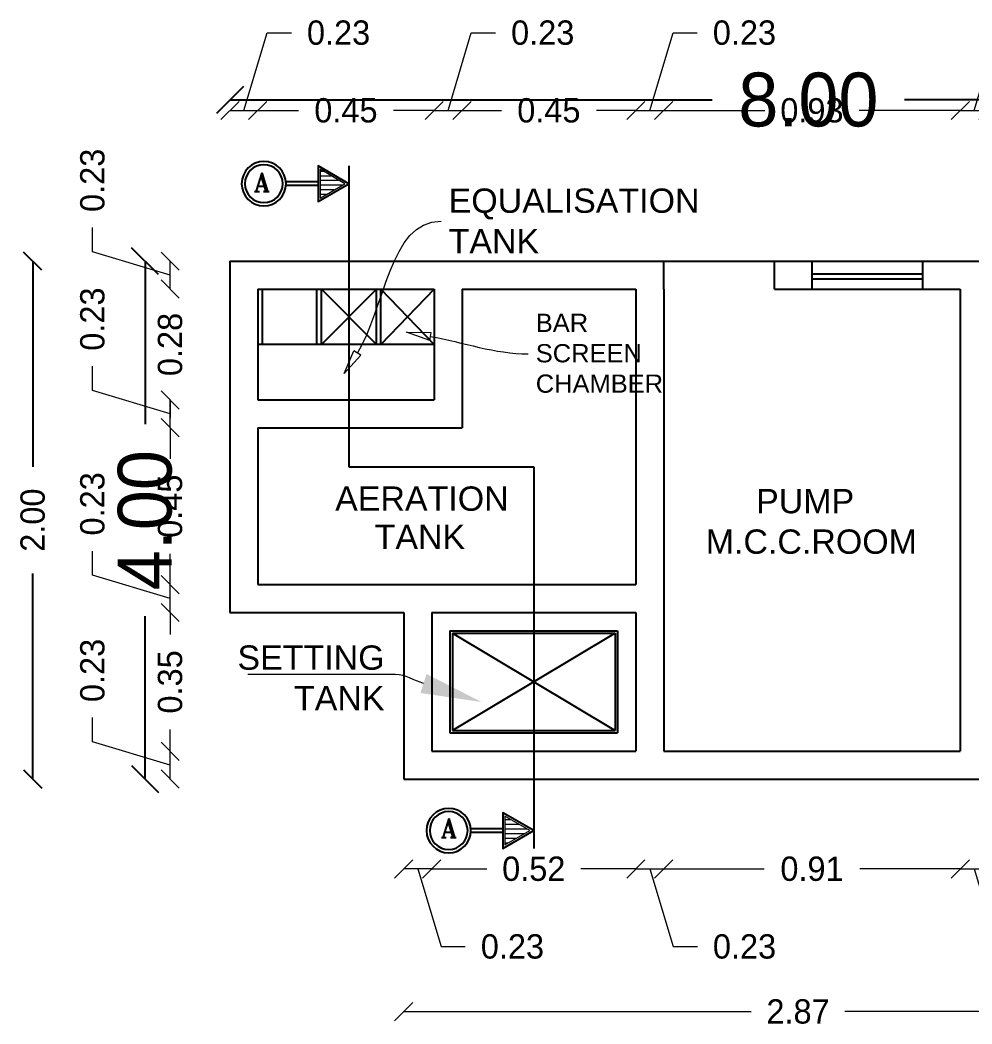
# Model space of a CAD drawing. Header units: metres. Extents: x -1560950 to -1560825, y 42726 to 42863.
# Drawn here: x -1560882.93 to -1560877.63, y 42822.94 to 42828.54 of the extents above; entities that cross this region are included whole.
import ezdxf
from ezdxf import colors
from ezdxf.entities.mleader import LeaderData, LeaderLine
from ezdxf.math import Vec2, Vec3

# ---------------------------------------------------------------- set-up
doc = ezdxf.new("R2010")
doc.units = ezdxf.units.M
doc.header["$LTSCALE"] = 750
doc.header["$MEASUREMENT"] = 0
doc.header["$PDMODE"] = 35
doc.header["$PDSIZE"] = 50
doc.linetypes.add('DASHED2', pattern=[0.375, 0.25, -0.125])
doc.linetypes.add('SRI', pattern=[9.525, 6.35, -3.175])
doc.layers.get('0').update_dxf_attribs({"lineweight": 5})
doc.layers.get('Defpoints').update_dxf_attribs({"lineweight": 0})
doc.layers.add('SUNSHADE', color=74, linetype='DASHED2')
doc.layers.add('WALLS', color=7, linetype='Continuous')
doc.layers.add('TEXT', color=2, linetype='Continuous', lineweight=20)
doc.layers.add('wall', color=7, linetype='Continuous', lineweight=30)
doc.styles.get("Standard").update_dxf_attribs({"font": 'arial.ttf'})
doc.styles.add('STYLE2', font='romant.shx', dxfattribs={"width": 0.8, "height": 4})
doc.styles.add('sunahari', font='framd.ttf', dxfattribs={"height": 0.3})
doc.dimstyles.new('CIVIL Mt.', dxfattribs={"dimscale": 0, "dimtxt": 0.2, "dimasz": 0.15, "dimexe": 0.18, "dimexo": 0.0625, "dimgap": 0.1, "dimtad": 0, "dimzin": 0, "dimdsep": 46, "dimtxsty": 'sunahari', "dimblk": 'OBLIQUE', "dimcen": 0.09, "dimse1": 1, "dimse2": 1, "dimclrd": 253, "dimclrt": 4, "dimadec": 0, "dimazin": 0, "dimtfac": 1, "dimtofl": 0, "dimtmove": 1, "dimatfit": 3, "dimfxl": 0, "dimfrac": 2, "dimtolj": 1, "dimtzin": 0, "dimarcsym": 0})
doc.dimstyles.new('CIVIL Mt.1', dxfattribs={"dimscale": 0, "dimtxt": 0.4, "dimasz": 0.15, "dimexe": 0.18, "dimexo": 0.0625, "dimgap": 0.1, "dimtad": 0, "dimzin": 0, "dimdsep": 46, "dimtxsty": 'sunahari', "dimblk": 'OBLIQUE', "dimcen": 0.09, "dimse1": 1, "dimse2": 1, "dimclrd": 253, "dimclrt": 4, "dimadec": 0, "dimazin": 0, "dimtfac": 1, "dimtofl": 0, "dimtmove": 1, "dimatfit": 3, "dimfxl": 0, "dimfrac": 2, "dimtolj": 1, "dimtzin": 0, "dimarcsym": 0})
doc.dimstyles.new('CivilTec', dxfattribs={"dimtxt": 0.2, "dimasz": 0.15, "dimexe": 0.18, "dimexo": 0.0625, "dimgap": 0.15, "dimtad": 0, "dimzin": 0, "dimdsep": 46, "dimtxsty": 'sunahari', "dimblk": 'OBLIQUE', "dimcen": 0.09, "dimse1": 1, "dimse2": 1, "dimclrd": 253, "dimclrt": 4, "dimadec": 0, "dimazin": 1, "dimtfac": 1, "dimtofl": 0, "dimtmove": 2, "dimatfit": 3, "dimfxl": 0, "dimfrac": 2, "dimtolj": 1, "dimtzin": 0, "dimlwd": 25, "dimarcsym": 0})

# ---------------------------------------------------------------- blocks, each defined once
blk = doc.blocks.new('_ClosedBlank')
at = {"color": 0, "linetype": 'ByBlock', "lineweight": -2}
for p, q in [((-1, 0.167), (0, 0)), ((-1, 0.167), (-1, -0.167)), ((0, 0), (-1, -0.167))]:
    blk.add_line(p, q, dxfattribs=at)
blk = doc.blocks.new('A$C29E24354')
at = {"ltscale": 5}
h = blk.add_hatch(dxfattribs=at)
h.set_pattern_fill('LINE', color=256, scale=0.8, style=0)
h.set_pattern_definition([(2e-15, (14266.147, 50002.224), (-2e-16, 2.54), [])])
h.paths.add_polyline_path([(2.15, 12.18), (15.82, 4.29), (15.82, 20.07)])
at = {"color": 0, "lineweight": 25}
blk.add_line((0, 21.92), (0, 2.44), dxfattribs=at)
at = {"lineweight": 25, "ltscale": 5}
for p, q in [((16.88, 13.18), (34.53, 13.18)), ((16.88, 11.18), (34.53, 11.18))]:
    blk.add_line(p, q, dxfattribs=at)
at = {"color": 0, "lineweight": 25}
blk.add_lwpolyline([(0, 12.18), (16.88, 21.92), (16.88, 2.44)], close=True, dxfattribs=at)
at = {"ltscale": 5}
blk.add_lwpolyline([(2.15, 12.18), (15.82, 20.07), (15.82, 4.29)], close=True, dxfattribs=at)
at = {"lineweight": 25, "ltscale": 5}
for radius in [12.18, 10.4]:
    blk.add_circle((46.66, 12.18), radius, dxfattribs=at)
blk = doc.blocks.new('_Oblique')
at = {"color": 0, "linetype": 'ByBlock', "lineweight": -2}
blk.add_line((-0.5, -0.5), (0.5, 0.5), dxfattribs=at)
blk = doc.blocks.new('*D187')
at = {"layer": 'Defpoints', "color": 0, "ltscale": 0.5}
for p in [(2.0396, 11.2296), (2.2682, 11.2296), (2.2682, 11.2296)]:
    blk.add_point(p, dxfattribs=at)
at = {"layer": 'wall', "color": 253, "lineweight": -2, "ltscale": 0.5}
for p, q in [((2.1539, 11.2296), (2.3457, 11.8688)), ((2.3457, 11.8688), (2.5457, 11.8688)), ((2.0396, 11.2296), (2.2682, 11.2296))]:
    blk.add_line(p, q, dxfattribs=at)
at = {"layer": 'wall', "color": 253, "lineweight": -2, "ltscale": 0.5, "xscale": 0.15, "yscale": 0.15, "zscale": 0.15, "rotation": 180}
blk.add_blockref('_Oblique', (2.0396, 11.2296), dxfattribs=at)
at = {"layer": 'wall', "color": 253, "lineweight": -2, "ltscale": 0.5, "xscale": 0.15, "yscale": 0.15, "zscale": 0.15}
blk.add_blockref('_Oblique', (2.2682, 11.2296), dxfattribs=at)
at = {"layer": 'wall', "color": 4, "ltscale": 0.5, "insert": (2.9333, 11.8688), "char_height": 0.2, "attachment_point": 5, "style": 'sunahari'}
blk.add_mtext('\\A1;0.23', dxfattribs=at)
blk = doc.blocks.new('*D188')
at = {"layer": 'Defpoints', "color": 0, "ltscale": 0.5}
for p in [(2.2682, 11.2296), (3.7196, 11.2296), (3.7196, 11.2296)]:
    blk.add_point(p, dxfattribs=at)
at = {"layer": 'wall', "color": 253, "lineweight": -2, "ltscale": 0.5}
for p, q in [((2.2682, 11.2296), (2.6032, 11.2296)), ((3.7196, 11.2296), (3.3846, 11.2296))]:
    blk.add_line(p, q, dxfattribs=at)
at = {"layer": 'wall', "color": 253, "lineweight": -2, "ltscale": 0.5, "xscale": 0.15, "yscale": 0.15, "zscale": 0.15, "rotation": 180}
blk.add_blockref('_Oblique', (2.2682, 11.2296), dxfattribs=at)
at = {"layer": 'wall', "color": 253, "lineweight": -2, "ltscale": 0.5, "xscale": 0.15, "yscale": 0.15, "zscale": 0.15}
blk.add_blockref('_Oblique', (3.7196, 11.2296), dxfattribs=at)
at = {"layer": 'wall', "color": 4, "ltscale": 0.5, "insert": (2.9939, 11.2296), "char_height": 0.2, "attachment_point": 5, "style": 'sunahari'}
blk.add_mtext('\\A1;0.45', dxfattribs=at)
blk = doc.blocks.new('*D189')
at = {"layer": 'Defpoints', "color": 0, "ltscale": 0.5}
for p in [(3.7196, 11.2296), (3.9482, 11.2296), (3.9482, 11.2296)]:
    blk.add_point(p, dxfattribs=at)
at = {"layer": 'wall', "color": 253, "lineweight": -2, "ltscale": 0.5}
for p, q in [((3.8339, 11.2296), (4.0257, 11.8688)), ((4.0257, 11.8688), (4.2257, 11.8688)), ((3.7196, 11.2296), (3.9482, 11.2296))]:
    blk.add_line(p, q, dxfattribs=at)
at = {"layer": 'wall', "color": 253, "lineweight": -2, "ltscale": 0.5, "xscale": 0.15, "yscale": 0.15, "zscale": 0.15, "rotation": 180}
blk.add_blockref('_Oblique', (3.7196, 11.2296), dxfattribs=at)
at = {"layer": 'wall', "color": 253, "lineweight": -2, "ltscale": 0.5, "xscale": 0.15, "yscale": 0.15, "zscale": 0.15}
blk.add_blockref('_Oblique', (3.9482, 11.2296), dxfattribs=at)
at = {"layer": 'wall', "color": 4, "ltscale": 0.5, "insert": (4.6133, 11.8688), "char_height": 0.2, "attachment_point": 5, "style": 'sunahari'}
blk.add_mtext('\\A1;0.23', dxfattribs=at)
blk = doc.blocks.new('*D190')
at = {"layer": 'Defpoints', "color": 0, "ltscale": 0.5}
for p in [(3.9482, 11.2296), (5.3796, 11.2296), (5.3796, 11.2296)]:
    blk.add_point(p, dxfattribs=at)
at = {"layer": 'wall', "color": 253, "lineweight": -2, "ltscale": 0.5}
for p, q in [((3.9482, 11.2296), (4.2732, 11.2296)), ((5.3796, 11.2296), (5.0546, 11.2296))]:
    blk.add_line(p, q, dxfattribs=at)
at = {"layer": 'wall', "color": 253, "lineweight": -2, "ltscale": 0.5, "xscale": 0.15, "yscale": 0.15, "zscale": 0.15, "rotation": 180}
blk.add_blockref('_Oblique', (3.9482, 11.2296), dxfattribs=at)
at = {"layer": 'wall', "color": 253, "lineweight": -2, "ltscale": 0.5, "xscale": 0.15, "yscale": 0.15, "zscale": 0.15}
blk.add_blockref('_Oblique', (5.3796, 11.2296), dxfattribs=at)
at = {"layer": 'wall', "color": 4, "ltscale": 0.5, "insert": (4.6639, 11.2296), "char_height": 0.2, "attachment_point": 5, "style": 'sunahari'}
blk.add_mtext('\\A1;0.45', dxfattribs=at)
blk = doc.blocks.new('*D191')
at = {"layer": 'Defpoints', "color": 0, "ltscale": 0.5}
for p in [(5.3796, 11.2296), (5.6082, 11.2296), (5.6082, 11.2296)]:
    blk.add_point(p, dxfattribs=at)
at = {"layer": 'wall', "color": 253, "lineweight": -2, "ltscale": 0.5}
for p, q in [((5.4939, 11.2296), (5.6857, 11.8688)), ((5.6857, 11.8688), (5.8857, 11.8688)), ((5.3796, 11.2296), (5.6082, 11.2296))]:
    blk.add_line(p, q, dxfattribs=at)
at = {"layer": 'wall', "color": 253, "lineweight": -2, "ltscale": 0.5, "xscale": 0.15, "yscale": 0.15, "zscale": 0.15, "rotation": 180}
blk.add_blockref('_Oblique', (5.3796, 11.2296), dxfattribs=at)
at = {"layer": 'wall', "color": 253, "lineweight": -2, "ltscale": 0.5, "xscale": 0.15, "yscale": 0.15, "zscale": 0.15}
blk.add_blockref('_Oblique', (5.6082, 11.2296), dxfattribs=at)
at = {"layer": 'wall', "color": 4, "ltscale": 0.5, "insert": (6.2733, 11.8688), "char_height": 0.2, "attachment_point": 5, "style": 'sunahari'}
blk.add_mtext('\\A1;0.23', dxfattribs=at)
blk = doc.blocks.new('*D192')
at = {"layer": 'Defpoints', "color": 0, "ltscale": 0.5}
for p in [(5.6082, 11.2296), (8.0496, 11.2296), (8.0496, 11.2296)]:
    blk.add_point(p, dxfattribs=at)
at = {"layer": 'wall', "color": 253, "lineweight": -2, "ltscale": 0.5}
for p, q in [((5.6082, 11.2296), (6.4413, 11.2296)), ((8.0496, 11.2296), (7.2166, 11.2296))]:
    blk.add_line(p, q, dxfattribs=at)
at = {"layer": 'wall', "color": 253, "lineweight": -2, "ltscale": 0.5, "xscale": 0.15, "yscale": 0.15, "zscale": 0.15, "rotation": 180}
blk.add_blockref('_Oblique', (5.6082, 11.2296), dxfattribs=at)
at = {"layer": 'wall', "color": 253, "lineweight": -2, "ltscale": 0.5, "xscale": 0.15, "yscale": 0.15, "zscale": 0.15}
blk.add_blockref('_Oblique', (8.0496, 11.2296), dxfattribs=at)
at = {"layer": 'wall', "color": 4, "ltscale": 0.5, "insert": (6.8289, 11.2296), "char_height": 0.2, "attachment_point": 5, "style": 'sunahari'}
blk.add_mtext('\\A1;0.93', dxfattribs=at)
blk = doc.blocks.new('*D193')
at = {"layer": 'Defpoints', "color": 0, "ltscale": 0.5}
for p in [(8.0496, 11.2296), (8.2782, 11.2296), (8.2782, 11.2296)]:
    blk.add_point(p, dxfattribs=at)
at = {"layer": 'wall', "color": 253, "lineweight": -2, "ltscale": 0.5}
for p, q in [((8.1639, 11.2296), (8.3557, 11.8688)), ((8.3557, 11.8688), (8.5557, 11.8688)), ((8.0496, 11.2296), (8.2782, 11.2296))]:
    blk.add_line(p, q, dxfattribs=at)
at = {"layer": 'wall', "color": 253, "lineweight": -2, "ltscale": 0.5, "xscale": 0.15, "yscale": 0.15, "zscale": 0.15, "rotation": 180}
blk.add_blockref('_Oblique', (8.0496, 11.2296), dxfattribs=at)
at = {"layer": 'wall', "color": 253, "lineweight": -2, "ltscale": 0.5, "xscale": 0.15, "yscale": 0.15, "zscale": 0.15}
blk.add_blockref('_Oblique', (8.2782, 11.2296), dxfattribs=at)
at = {"layer": 'wall', "color": 4, "ltscale": 0.5, "insert": (8.9433, 11.8688), "char_height": 0.2, "attachment_point": 5, "style": 'sunahari'}
blk.add_mtext('\\A1;0.23', dxfattribs=at)
blk = doc.blocks.new('*D198')
at = {"layer": 'Defpoints', "color": 0, "ltscale": 0.5}
for p in [(0.4164, 9.9899), (0.4164, 5.7299), (0.4164, 5.7299)]:
    blk.add_point(p, dxfattribs=at)
at = {"layer": 'wall', "color": 253, "lineweight": 25, "ltscale": 0.5}
for p, q in [((0.4164, 9.9899), (0.4164, 8.2984)), ((0.4164, 5.7299), (0.4164, 7.4214))]:
    blk.add_line(p, q, dxfattribs=at)
at = {"layer": 'wall', "color": 253, "lineweight": 25, "ltscale": 0.5, "xscale": 0.15, "yscale": 0.15, "zscale": 0.15}
for p, rotation in [((0.4164, 9.9899), 90), ((0.4164, 5.7299), 270)]:
    blk.add_blockref('_Oblique', p, dxfattribs=dict(at, rotation=rotation))
at = {"layer": 'wall', "color": 4, "ltscale": 0.5, "insert": (0.4164, 7.8599), "char_height": 0.2, "attachment_point": 5, "rotation": 90, "style": 'sunahari'}
blk.add_mtext('\\A1;2.00', dxfattribs=at)
blk = doc.blocks.new('*D199')
at = {"layer": 'Defpoints', "color": 0, "ltscale": 0.5}
for p in [(1.5472, 5.9585), (1.5472, 5.9585), (1.5472, 5.7299)]:
    blk.add_point(p, dxfattribs=at)
at = {"layer": 'wall', "color": 253, "lineweight": -2, "ltscale": 0.5}
for p, q in [((0.908, 6.036), (0.908, 6.236)), ((1.5472, 5.8442), (0.908, 6.036)), ((1.5472, 5.7299), (1.5472, 5.9585))]:
    blk.add_line(p, q, dxfattribs=at)
at = {"layer": 'wall', "color": 253, "lineweight": -2, "ltscale": 0.5, "xscale": 0.15, "yscale": 0.15, "zscale": 0.15}
for p, rotation in [((1.5472, 5.9585), 90), ((1.5472, 5.7299), 270)]:
    blk.add_blockref('_Oblique', p, dxfattribs=dict(at, rotation=rotation))
at = {"layer": 'wall', "color": 4, "ltscale": 0.5, "insert": (0.908, 6.6236), "char_height": 0.2, "attachment_point": 5, "rotation": 90, "style": 'sunahari'}
blk.add_mtext('\\A1;0.23', dxfattribs=at)
blk = doc.blocks.new('*D200')
at = {"layer": 'Defpoints', "color": 0, "ltscale": 0.5}
for p in [(1.5472, 7.0999), (1.5472, 7.0999), (1.5472, 5.9585)]:
    blk.add_point(p, dxfattribs=at)
at = {"layer": 'wall', "color": 253, "lineweight": -2, "ltscale": 0.5}
for p, q in [((1.5472, 7.0999), (1.5472, 6.9199)), ((1.5472, 5.9585), (1.5472, 6.1385))]:
    blk.add_line(p, q, dxfattribs=at)
at = {"layer": 'wall', "color": 253, "lineweight": -2, "ltscale": 0.5, "xscale": 0.15, "yscale": 0.15, "zscale": 0.15}
for p, rotation in [((1.5472, 7.0999), 90), ((1.5472, 5.9585), 270)]:
    blk.add_blockref('_Oblique', p, dxfattribs=dict(at, rotation=rotation))
at = {"layer": 'wall', "color": 4, "ltscale": 0.5, "insert": (1.5472, 6.5292), "char_height": 0.2, "attachment_point": 5, "rotation": 90, "style": 'sunahari'}
blk.add_mtext('\\A1;0.35', dxfattribs=at)
blk = doc.blocks.new('*D201')
at = {"layer": 'Defpoints', "color": 0, "ltscale": 0.5}
for p in [(1.5472, 7.3285), (1.5472, 7.3285), (1.5472, 7.0999)]:
    blk.add_point(p, dxfattribs=at)
at = {"layer": 'wall', "color": 253, "lineweight": -2, "ltscale": 0.5}
for p, q in [((0.908, 7.406), (0.908, 7.606)), ((1.5472, 7.2142), (0.908, 7.406)), ((1.5472, 7.0999), (1.5472, 7.3285))]:
    blk.add_line(p, q, dxfattribs=at)
at = {"layer": 'wall', "color": 253, "lineweight": -2, "ltscale": 0.5, "xscale": 0.15, "yscale": 0.15, "zscale": 0.15}
for p, rotation in [((1.5472, 7.3285), 90), ((1.5472, 7.0999), 270)]:
    blk.add_blockref('_Oblique', p, dxfattribs=dict(at, rotation=rotation))
at = {"layer": 'wall', "color": 4, "ltscale": 0.5, "insert": (0.908, 7.9936), "char_height": 0.2, "attachment_point": 5, "rotation": 90, "style": 'sunahari'}
blk.add_mtext('\\A1;0.23', dxfattribs=at)
blk = doc.blocks.new('*D202')
at = {"layer": 'Defpoints', "color": 0, "ltscale": 0.5}
for p in [(1.5472, 8.6199), (1.5472, 8.6199), (1.5472, 7.3285)]:
    blk.add_point(p, dxfattribs=at)
at = {"layer": 'wall', "color": 253, "lineweight": -2, "ltscale": 0.5}
for p, q in [((1.5472, 8.6199), (1.5472, 8.3649)), ((1.5472, 7.3285), (1.5472, 7.5835))]:
    blk.add_line(p, q, dxfattribs=at)
at = {"layer": 'wall', "color": 253, "lineweight": -2, "ltscale": 0.5, "xscale": 0.15, "yscale": 0.15, "zscale": 0.15}
for p, rotation in [((1.5472, 8.6199), 90), ((1.5472, 7.3285), 270)]:
    blk.add_blockref('_Oblique', p, dxfattribs=dict(at, rotation=rotation))
at = {"layer": 'wall', "color": 4, "ltscale": 0.5, "insert": (1.5472, 7.9742), "char_height": 0.2, "attachment_point": 5, "rotation": 90, "style": 'sunahari'}
blk.add_mtext('\\A1;0.45', dxfattribs=at)
blk = doc.blocks.new('*D203')
at = {"layer": 'Defpoints', "color": 0, "ltscale": 0.5}
for p in [(1.5472, 8.8485), (1.5472, 8.8485), (1.5472, 8.6199)]:
    blk.add_point(p, dxfattribs=at)
at = {"layer": 'wall', "color": 253, "lineweight": -2, "ltscale": 0.5}
for p, q in [((0.908, 8.926), (0.908, 9.126)), ((1.5472, 8.7342), (0.908, 8.926)), ((1.5472, 8.6199), (1.5472, 8.8485))]:
    blk.add_line(p, q, dxfattribs=at)
at = {"layer": 'wall', "color": 253, "lineweight": -2, "ltscale": 0.5, "xscale": 0.15, "yscale": 0.15, "zscale": 0.15}
for p, rotation in [((1.5472, 8.8485), 90), ((1.5472, 8.6199), 270)]:
    blk.add_blockref('_Oblique', p, dxfattribs=dict(at, rotation=rotation))
at = {"layer": 'wall', "color": 4, "ltscale": 0.5, "insert": (0.908, 9.5136), "char_height": 0.2, "attachment_point": 5, "rotation": 90, "style": 'sunahari'}
blk.add_mtext('\\A1;0.23', dxfattribs=at)
blk = doc.blocks.new('*D204')
at = {"layer": 'Defpoints', "color": 0, "ltscale": 0.5}
for p in [(1.5472, 9.7613), (1.5472, 9.7613), (1.5472, 8.8485)]:
    blk.add_point(p, dxfattribs=at)
at = {"layer": 'wall', "color": 253, "lineweight": -2, "ltscale": 0.5}
for p, q in [((1.5472, 9.7613), (1.5472, 9.9113)), ((1.5472, 8.8485), (1.5472, 8.6985))]:
    blk.add_line(p, q, dxfattribs=at)
at = {"layer": 'wall', "color": 253, "lineweight": -2, "ltscale": 0.5, "xscale": 0.15, "yscale": 0.15, "zscale": 0.15}
for p, rotation in [((1.5472, 9.7613), 270), ((1.5472, 8.8485), 90)]:
    blk.add_blockref('_Oblique', p, dxfattribs=dict(at, rotation=rotation))
at = {"layer": 'wall', "color": 4, "ltscale": 0.5, "insert": (1.5472, 9.3049), "char_height": 0.2, "attachment_point": 5, "rotation": 90, "style": 'sunahari'}
blk.add_mtext('\\A1;0.28', dxfattribs=at)
blk = doc.blocks.new('*D205')
at = {"layer": 'Defpoints', "color": 0, "ltscale": 0.5}
for p in [(1.5472, 9.9899), (1.5472, 9.9899), (1.5472, 9.7613)]:
    blk.add_point(p, dxfattribs=at)
at = {"layer": 'wall', "color": 253, "lineweight": -2, "ltscale": 0.5}
for p, q in [((0.908, 10.0674), (0.908, 10.2674)), ((1.5472, 9.8756), (0.908, 10.0674)), ((1.5472, 9.7613), (1.5472, 9.9899))]:
    blk.add_line(p, q, dxfattribs=at)
at = {"layer": 'wall', "color": 253, "lineweight": -2, "ltscale": 0.5, "xscale": 0.15, "yscale": 0.15, "zscale": 0.15}
for p, rotation in [((1.5472, 9.9899), 90), ((1.5472, 9.7613), 270)]:
    blk.add_blockref('_Oblique', p, dxfattribs=dict(at, rotation=rotation))
at = {"layer": 'wall', "color": 4, "ltscale": 0.5, "insert": (0.908, 10.655), "char_height": 0.2, "attachment_point": 5, "rotation": 90, "style": 'sunahari'}
blk.add_mtext('\\A1;0.23', dxfattribs=at)
blk = doc.blocks.new('*D224')
at = {"layer": 'Defpoints', "color": 0, "ltscale": 0.5}
for p in [(3.4696, 5.9599), (3.6996, 5.9599), (3.4696, 4.9914)]:
    blk.add_point(p, dxfattribs=at)
at = {"layer": 'wall', "color": 253, "lineweight": -2, "ltscale": 0.5}
for p, q in [((3.6996, 4.9914), (3.4696, 4.9914)), ((3.5846, 4.9914), (3.7764, 4.3522)), ((3.7764, 4.3522), (3.9764, 4.3522))]:
    blk.add_line(p, q, dxfattribs=at)
at = {"layer": 'wall', "color": 253, "lineweight": -2, "ltscale": 0.5, "xscale": 0.15, "yscale": 0.15, "zscale": 0.15, "rotation": 180}
blk.add_blockref('_Oblique', (3.4696, 4.9914), dxfattribs=at)
at = {"layer": 'wall', "color": 253, "lineweight": -2, "ltscale": 0.5, "xscale": 0.15, "yscale": 0.15, "zscale": 0.15}
blk.add_blockref('_Oblique', (3.6996, 4.9914), dxfattribs=at)
at = {"layer": 'wall', "color": 4, "ltscale": 0.5, "insert": (4.364, 4.3522), "char_height": 0.2, "attachment_point": 5, "style": 'sunahari'}
blk.add_mtext('\\A1;0.23', dxfattribs=at)
blk = doc.blocks.new('*D225')
at = {"layer": 'Defpoints', "color": 0, "ltscale": 0.5}
for p in [(3.6996, 5.9599), (5.3796, 5.9599), (5.3796, 4.9914)]:
    blk.add_point(p, dxfattribs=at)
at = {"layer": 'wall', "color": 253, "lineweight": -2, "ltscale": 0.5}
for p, q in [((3.6996, 4.9914), (4.1528, 4.9914)), ((5.3796, 4.9914), (4.9265, 4.9914))]:
    blk.add_line(p, q, dxfattribs=at)
at = {"layer": 'wall', "color": 253, "lineweight": -2, "ltscale": 0.5, "xscale": 0.15, "yscale": 0.15, "zscale": 0.15, "rotation": 180}
blk.add_blockref('_Oblique', (3.6996, 4.9914), dxfattribs=at)
at = {"layer": 'wall', "color": 253, "lineweight": -2, "ltscale": 0.5, "xscale": 0.15, "yscale": 0.15, "zscale": 0.15}
blk.add_blockref('_Oblique', (5.3796, 4.9914), dxfattribs=at)
at = {"layer": 'wall', "color": 4, "ltscale": 0.5, "insert": (4.5396, 4.9914), "char_height": 0.2, "attachment_point": 5, "style": 'sunahari'}
blk.add_mtext('\\A1;0.52', dxfattribs=at)
blk = doc.blocks.new('*D226')
at = {"layer": 'Defpoints', "color": 0, "ltscale": 0.5}
for p in [(5.3796, 5.9599), (5.6096, 5.9599), (5.6096, 4.9914)]:
    blk.add_point(p, dxfattribs=at)
at = {"layer": 'wall', "color": 253, "lineweight": -2, "ltscale": 0.5}
for p, q in [((5.3796, 4.9914), (5.6096, 4.9914)), ((5.4946, 4.9914), (5.6864, 4.3522)), ((5.6864, 4.3522), (5.8864, 4.3522))]:
    blk.add_line(p, q, dxfattribs=at)
at = {"layer": 'wall', "color": 253, "lineweight": -2, "ltscale": 0.5, "xscale": 0.15, "yscale": 0.15, "zscale": 0.15, "rotation": 180}
blk.add_blockref('_Oblique', (5.3796, 4.9914), dxfattribs=at)
at = {"layer": 'wall', "color": 253, "lineweight": -2, "ltscale": 0.5, "xscale": 0.15, "yscale": 0.15, "zscale": 0.15}
blk.add_blockref('_Oblique', (5.6096, 4.9914), dxfattribs=at)
at = {"layer": 'wall', "color": 4, "ltscale": 0.5, "insert": (6.274, 4.3522), "char_height": 0.2, "attachment_point": 5, "style": 'sunahari'}
blk.add_mtext('\\A1;0.23', dxfattribs=at)
blk = doc.blocks.new('*D227')
at = {"layer": 'Defpoints', "color": 0, "ltscale": 0.5}
for p in [(5.6096, 5.9599), (8.0496, 5.9599), (8.0496, 4.9914)]:
    blk.add_point(p, dxfattribs=at)
at = {"layer": 'wall', "color": 253, "lineweight": -2, "ltscale": 0.5}
for p, q in [((5.6096, 4.9914), (6.4362, 4.9914)), ((8.0496, 4.9914), (7.223, 4.9914))]:
    blk.add_line(p, q, dxfattribs=at)
at = {"layer": 'wall', "color": 253, "lineweight": -2, "ltscale": 0.5, "xscale": 0.15, "yscale": 0.15, "zscale": 0.15, "rotation": 180}
blk.add_blockref('_Oblique', (5.6096, 4.9914), dxfattribs=at)
at = {"layer": 'wall', "color": 253, "lineweight": -2, "ltscale": 0.5, "xscale": 0.15, "yscale": 0.15, "zscale": 0.15}
blk.add_blockref('_Oblique', (8.0496, 4.9914), dxfattribs=at)
at = {"layer": 'wall', "color": 4, "ltscale": 0.5, "insert": (6.8296, 4.9914), "char_height": 0.2, "attachment_point": 5, "style": 'sunahari'}
blk.add_mtext('\\A1;0.91', dxfattribs=at)
blk = doc.blocks.new('*D229')
at = {"layer": 'Defpoints', "color": 0, "ltscale": 0.5}
for p in [(8.0496, 5.9599), (8.2796, 5.9599), (8.2796, 4.9914)]:
    blk.add_point(p, dxfattribs=at)
at = {"layer": 'wall', "color": 253, "lineweight": -2, "ltscale": 0.5}
for p, q in [((8.0496, 4.9914), (8.2796, 4.9914)), ((8.1646, 4.9914), (8.3564, 4.3522)), ((8.3564, 4.3522), (8.5564, 4.3522))]:
    blk.add_line(p, q, dxfattribs=at)
at = {"layer": 'wall', "color": 253, "lineweight": -2, "ltscale": 0.5, "xscale": 0.15, "yscale": 0.15, "zscale": 0.15, "rotation": 180}
blk.add_blockref('_Oblique', (8.0496, 4.9914), dxfattribs=at)
at = {"layer": 'wall', "color": 253, "lineweight": -2, "ltscale": 0.5, "xscale": 0.15, "yscale": 0.15, "zscale": 0.15}
blk.add_blockref('_Oblique', (8.2796, 4.9914), dxfattribs=at)
at = {"layer": 'wall', "color": 4, "ltscale": 0.5, "insert": (8.944, 4.3522), "char_height": 0.2, "attachment_point": 5, "style": 'sunahari'}
blk.add_mtext('\\A1;0.23', dxfattribs=at)
blk = doc.blocks.new('*D178')
at = {"layer": 'Defpoints', "color": 0, "ltscale": 0.5}
for p in [(3.4696, 5.7299), (9.9596, 5.7299), (3.4696, 3.8175)]:
    blk.add_point(p, dxfattribs=at)
at = {"layer": 'wall', "color": 253, "lineweight": -2, "ltscale": 0.5}
for p, q in [((3.4696, 3.8175), (6.3287, 3.8175)), ((9.9596, 3.8175), (7.1006, 3.8175))]:
    blk.add_line(p, q, dxfattribs=at)
at = {"layer": 'wall', "color": 253, "lineweight": -2, "ltscale": 0.5, "xscale": 0.15, "yscale": 0.15, "zscale": 0.15, "rotation": 180}
blk.add_blockref('_Oblique', (3.4696, 3.8175), dxfattribs=at)
at = {"layer": 'wall', "color": 253, "lineweight": -2, "ltscale": 0.5, "xscale": 0.15, "yscale": 0.15, "zscale": 0.15}
blk.add_blockref('_Oblique', (9.9596, 3.8175), dxfattribs=at)
at = {"layer": 'wall', "color": 4, "ltscale": 0.5, "insert": (6.7146, 3.8175), "char_height": 0.2, "attachment_point": 5, "style": 'sunahari'}
blk.add_mtext('\\A1;2.87', dxfattribs=at)
blk = doc.blocks.new('*D1253')
at = {"color": 253, "lineweight": -2, "ltscale": 0.25}
for p, q in [((-1560881.7627, 42828.0918), (-1560879.0751, 42828.0918)), ((-1560875.3158, 42828.0918), (-1560878.0034, 42828.0918))]:
    blk.add_line(p, q, dxfattribs=at)
at = {"layer": 'Defpoints', "color": 0, "ltscale": 0.25}
for p in [(-1560875.3158, 42828.0918), (-1560881.7627, 42827.1934), (-1560875.3158, 42827.1934)]:
    blk.add_point(p, dxfattribs=at)
at = {"color": 253, "lineweight": -2, "ltscale": 0.25, "xscale": 0.15, "yscale": 0.15, "zscale": 0.15, "rotation": 180}
blk.add_blockref('_Oblique', (-1560881.7627, 42828.0918), dxfattribs=at)
at = {"color": 253, "lineweight": -2, "ltscale": 0.25, "xscale": 0.15, "yscale": 0.15, "zscale": 0.15}
blk.add_blockref('_Oblique', (-1560875.3158, 42828.0918), dxfattribs=at)
at = {"color": 4, "ltscale": 0.25, "insert": (-1560878.5393, 42828.0918), "char_height": 0.3, "attachment_point": 5, "style": 'sunahari'}
blk.add_mtext('\\A1;8.00', dxfattribs=at)
blk = doc.blocks.new('*D1254')
at = {"color": 253, "lineweight": -2, "ltscale": 0.25}
for p, q in [((-1560882.236, 42827.1934), (-1560882.236, 42826.2856)), ((-1560882.236, 42824.3086), (-1560882.236, 42825.2164))]:
    blk.add_line(p, q, dxfattribs=at)
at = {"layer": 'Defpoints', "color": 0, "ltscale": 0.25}
for p in [(-1560881.7627, 42827.1934), (-1560882.236, 42824.3086), (-1560880.7943, 42824.3086)]:
    blk.add_point(p, dxfattribs=at)
at = {"color": 253, "lineweight": -2, "ltscale": 0.25, "xscale": 0.15, "yscale": 0.15, "zscale": 0.15}
for p, rotation in [((-1560882.236, 42827.1934), 90), ((-1560882.236, 42824.3086), 270)]:
    blk.add_blockref('_Oblique', p, dxfattribs=dict(at, rotation=rotation))
at = {"color": 4, "ltscale": 0.25, "insert": (-1560882.236, 42825.751), "char_height": 0.3, "attachment_point": 5, "rotation": 90, "style": 'sunahari'}
blk.add_mtext('\\A1;4.00', dxfattribs=at)
blk = doc.blocks.new('A$C370409E0')
at = {"layer": 'SUNSHADE', "color": 90, "linetype": 'SRI', "ltscale": 0.05}
for p, q in [((3.018, 10.6274), (3.018, 8.2987)), ((3.018, 8.2987), (4.5396, 8.2987)), ((4.5396, 8.2987), (4.5396, 5.3065))]:
    blk.add_line(p, q, dxfattribs=at)
at = {"layer": 'WALLS', "ltscale": 0.05}
for p, q in [((2.0396, 9.9899), (11.5596, 9.9899)), ((2.0396, 9.9899), (2.0396, 7.0999)), ((5.6096, 9.7599), (5.6096, 9.9899)), ((6.5216, 9.7599), (6.5216, 9.9899)), ((2.2696, 9.7599), (2.2696, 8.8499)), ((2.2696, 9.7599), (3.7196, 9.7599)), ((2.3062, 9.3049), (2.3062, 9.7599)), ((2.755, 9.3049), (2.755, 9.7599)), ((2.7914, 9.3049), (2.7914, 9.7599)), ((3.2446, 9.3049), (2.7914, 9.7599)), ((2.7914, 9.3049), (3.2446, 9.7599)), ((3.2446, 9.3049), (3.2446, 9.7599)), ((3.2809, 9.3049), (3.2809, 9.7599)), ((3.2809, 9.7599), (3.7196, 9.3049)), ((3.7196, 9.7599), (3.2809, 9.3049)), ((3.7196, 9.7599), (3.7196, 8.8499)), ((3.9496, 9.7599), (3.9496, 8.6199)), ((3.9496, 9.7599), (5.3796, 9.7599)), ((5.3796, 9.7599), (5.3796, 7.3299)), ((5.6096, 9.7599), (5.6096, 5.9599)), ((6.5216, 9.7599), (8.0496, 9.7599)), ((8.0496, 9.7599), (8.0496, 5.9599)), ((3.7196, 9.3049), (2.2696, 9.3049)), ((2.2696, 8.8499), (3.7196, 8.8499)), ((2.2696, 8.6199), (2.2696, 7.3299)), ((2.2696, 8.6199), (3.9496, 8.6199)), ((2.2696, 7.3299), (5.3796, 7.3299)), ((2.0396, 7.0999), (3.4696, 7.0999)), ((3.4696, 7.0999), (3.4696, 5.7299)), ((3.6996, 7.0999), (3.6996, 5.9599)), ((3.6996, 7.0999), (5.3796, 7.0999)), ((3.6996, 7.0999), (3.6996, 5.9599)), ((5.3796, 7.0999), (5.3796, 5.9599)), ((3.8496, 6.9499), (5.2296, 6.9499)), ((3.8496, 6.9499), (3.8496, 6.1099)), ((5.2296, 6.9499), (5.2296, 6.1099)), ((3.8696, 6.9299), (5.2096, 6.9299)), ((3.8696, 6.9299), (3.8696, 6.1299)), ((5.2096, 6.9299), (3.8696, 6.1299)), ((3.8696, 6.9299), (5.2096, 6.1299)), ((5.2096, 6.9299), (5.2096, 6.1299)), ((3.8696, 6.1299), (5.2096, 6.1299)), ((3.8496, 6.1099), (5.2296, 6.1099)), ((3.6996, 5.9599), (5.3796, 5.9599)), ((5.6096, 5.9599), (8.0496, 5.9599)), ((3.4696, 5.7299), (9.9596, 5.7299))]:
    blk.add_line(p, q, dxfattribs=at)
at = {"layer": 'WALLS', "color": 1, "ltscale": 0.05}
for p, q in [((6.831, 9.7599), (6.831, 9.9899)), ((7.741, 9.7599), (7.741, 9.9899)), ((7.741, 9.8828), (6.831, 9.8828)), ((7.741, 9.8418), (6.831, 9.8418))]:
    blk.add_line(p, q, dxfattribs=at)
at = {"lineweight": 25, "ltscale": 5, "xscale": -0.0150000001303852, "yscale": 0.0150000001303852, "zscale": 0.015}
for p in [(3.018, 10.4447), (4.5396, 5.1238)]:
    blk.add_blockref('A$C29E24354', p, dxfattribs=at)
at = {"style": 'STYLE2'}
for p in [(2.2344, 10.5618), (3.7729, 5.2489)]:
    blk.add_text('A', height=0.156, dxfattribs=at).set_placement(p)
at = {"layer": 'TEXT'}
for s, p in [('AERATION', (2.9052, 7.9371)), ('PUMP', (6.3695, 7.9165)), ('TANK', (3.2302, 7.6221)), ('M.C.C.ROOM', (5.9549, 7.5833))]:
    blk.add_text(s, height=0.2, dxfattribs=at).set_placement(p)
at = {"layer": 'wall', "ltscale": 0.5}
for p1, p2, picture, middle in [((2.0396, 11.2296), (2.2682, 11.2296), '*D187', (2.6457, 11.8688)), ((3.7196, 11.2296), (3.9482, 11.2296), '*D189', (4.3257, 11.8688)), ((5.3796, 11.2296), (5.6082, 11.2296), '*D191', (5.9857, 11.8688)), ((8.0496, 11.2296), (8.2782, 11.2296), '*D193', (8.6557, 11.8688)), ((1.5472, 9.7613), (1.5472, 9.9899), '*D205', (0.908, 10.3674)), ((1.5472, 8.6199), (1.5472, 8.8485), '*D203', (0.908, 9.226)), ((1.5472, 7.0999), (1.5472, 7.3285), '*D201', (0.908, 7.706)), ((1.5472, 5.7299), (1.5472, 5.9585), '*D199', (0.908, 6.336))]:
    dim = blk.add_aligned_dim(p1=p1, p2=p2, distance=0, dimstyle='CIVIL Mt.', override={"dimscale": 1}, dxfattribs=at)
    dim.commit()
    dim.dimension.update_dxf_attribs({"geometry": picture, "text_midpoint": middle})
for p1, p2, text, picture, middle in [((2.2682, 11.2296), (3.7196, 11.2296), '0.45', '*D188', (2.9939, 11.2296)), ((5.6082, 11.2296), (8.0496, 11.2296), '0.93', '*D192', (6.8289, 11.2296)), ((1.5472, 8.8485), (1.5472, 9.7613), '0.28', '*D204', (1.5472, 9.3049)), ((1.5472, 7.3285), (1.5472, 8.6199), '0.45', '*D202', (1.5472, 7.9742)), ((1.5472, 5.9585), (1.5472, 7.0999), '0.35', '*D200', (1.5472, 6.5292))]:
    dim = blk.add_aligned_dim(p1=p1, p2=p2, distance=0, text=text, dimstyle='CIVIL Mt.', override={"dimscale": 1}, dxfattribs=at)
    dim.commit()
    dim.dimension.update_dxf_attribs({"geometry": picture, "text_midpoint": middle})
dim = blk.add_linear_dim(base=(5.3796, 11.2296), p1=(3.9482, 11.2296), p2=(5.3796, 11.2296), angle=0, text='0.45', dimstyle='CIVIL Mt.', override={"dimscale": 1}, dxfattribs=at)
dim.commit()
dim.dimension.update_dxf_attribs({"geometry": '*D190', "text_midpoint": (4.6639, 11.2296), "dimtype": 129})
dim = blk.add_aligned_dim(p1=(0.4164, 9.9899), p2=(0.4164, 5.7299), distance=0, text='2.00', dimstyle='CivilTec', dxfattribs=at)
dim.commit()
dim.dimension.update_dxf_attribs({"geometry": '*D198', "text_midpoint": (0.4164, 7.8599)})
for base, p1, p2, picture, middle in [((3.4696, 4.9914), (3.6996, 5.9599), (3.4696, 5.9599), '*D224', (4.0764, 4.3522)), ((5.6096, 4.9914), (5.3796, 5.9599), (5.6096, 5.9599), '*D226', (5.9864, 4.3522)), ((8.2796, 4.9914), (8.0496, 5.9599), (8.2796, 5.9599), '*D229', (8.6564, 4.3522))]:
    dim = blk.add_linear_dim(base=base, p1=p1, p2=p2, dimstyle='CIVIL Mt.', override={"dimscale": 1}, dxfattribs=at)
    dim.commit()
    dim.dimension.update_dxf_attribs({"geometry": picture, "text_midpoint": middle})
for base, p1, p2, text, picture, middle in [((5.3796, 4.9914), (3.6996, 5.9599), (5.3796, 5.9599), '0.52', '*D225', (4.5396, 4.9914)), ((8.0496, 4.9914), (5.6096, 5.9599), (8.0496, 5.9599), '0.91', '*D227', (6.8296, 4.9914)), ((3.4696, 3.8175), (9.9596, 5.7299), (3.4696, 5.7299), '2.87', '*D178', (6.7146, 3.8175))]:
    dim = blk.add_linear_dim(base=base, p1=p1, p2=p2, text=text, dimstyle='CIVIL Mt.', override={"dimscale": 1}, dxfattribs=at)
    dim.commit()
    dim.dimension.update_dxf_attribs({"geometry": picture, "text_midpoint": middle})
at = {"layer": 'WALLS', "color": 0, "ltscale": 0.05}
ml = blk.add_multileader_mtext('Standard', dxfattribs=at)
ml.set_content('EQUALISATION\\PTANK', color=4)
ml.set_leader_properties(color=253)
ml.set_arrow_properties(name='CLOSEDBLANK')
ml.build(insert=Vec2(0, 0))
ml.multileader.update_dxf_attribs({"leader_type": 2, "text_left_attachment_type": 2, "text_right_attachment_type": 2, "dogleg_length": 0.36, "arrow_head_size": 0.2})
ctx = ml.context
ctx.base_point, ctx.char_height, ctx.arrow_head_size, ctx.landing_gap_size, ctx.plane_origin = Vec3(3.7767, 10.3187), 0.2, 0.2, 0.0625, Vec3(2.9805, 9.0649)
ctx.left_attachment, ctx.right_attachment = 2, 2
notes = []
notes.append((ctx, [(0, (1, 1, 0), (3.4167, 10.3187), (1, 0), 0.36, [(0, [(2.9805, 9.0649)], 0, [])])]))
ctx.mtext.insert, ctx.mtext.flow_direction = Vec3(3.8392, 10.5878), 5
ml = blk.add_multileader_mtext('Standard', dxfattribs=at)
ml.set_content('BAR \\PSCREEN\\PCHAMBER', color=4)
ml.set_leader_properties(color=253)
ml.set_arrow_properties(name='CLOSEDBLANK')
ml.build(insert=Vec2(0, 0))
ml.multileader.update_dxf_attribs({"leader_type": 2, "text_left_attachment_type": 2, "text_right_attachment_type": 2, "dogleg_length": 0.36, "arrow_head_size": 0.2})
ctx = ml.context
ctx.base_point, ctx.char_height, ctx.arrow_head_size, ctx.landing_gap_size, ctx.plane_origin = Vec3(4.4937, 9.2276), 0.15, 0.2, 0.0625, Vec3(3.4934, 9.4055)
ctx.left_attachment, ctx.right_attachment = 2, 2
notes.append((ctx, [(0, (1, 1, 0), (4.1337, 9.2276), (1, 0), 0.36, [(0, [(3.4934, 9.4055)], 0, [])])]))
ctx.mtext.insert, ctx.mtext.flow_direction = Vec3(4.5562, 9.558), 5
ml = blk.add_multileader_mtext('Standard', dxfattribs=at)
ml.set_content('SETTING\\PTANK', color=4)
ml.set_leader_properties(color=252)
ml.build(insert=Vec2(0, 0))
ml.multileader.update_dxf_attribs({"leader_type": 2, "text_left_attachment_type": 4, "text_right_attachment_type": 6, "dogleg_length": 0.1, "arrow_head_size": 0.5})
ctx = ml.context
ctx.base_point, ctx.char_height, ctx.arrow_head_size, ctx.landing_gap_size, ctx.plane_origin = Vec3(2.3495, 6.2912), 0.2, 0.5, 0.09, Vec3(4.1085, 6.3646)
ctx.left_attachment, ctx.right_attachment, ctx.text_align_type = 4, 6, 2
notes.append((ctx, [(0, (1, 1, 0), (3.5017, 6.5894), (-1, 0), 0.1, [(0, [(4.1085, 6.3646)], 0, [])])]))
ctx.mtext.insert, ctx.mtext.alignment, ctx.mtext.flow_direction = Vec3(3.3117, 6.8294), 3, 5
for ctx, leaders in notes:
    for number, flags, end, landing, length, lines in leaders:
        leader = LeaderData()
        leader.index, (leader.has_last_leader_line, leader.has_dogleg_vector, leader.attachment_direction) = number, flags
        leader.last_leader_point, leader.dogleg_vector, leader.dogleg_length = Vec3(end), Vec3(landing), length
        for number, points, colour, breaks in lines:
            line = LeaderLine()
            line.index, line.vertices, line.color, line.breaks = number, Vec3.list(points), colors.encode_raw_color(colour), breaks
            leader.lines.append(line)
        ctx.leaders.append(leader)

msp = doc.modelspace()

# ---------------------------------------------------------------- block references
at = {"color": 0, "ltscale": 0.5, "xscale": 0.6771960318392131, "yscale": 0.6771960318392131, "zscale": 0.6771960318392131}
msp.add_blockref('A$C370409E0', (-1560883.14396, 42820.4283), dxfattribs=at)

# ---------------------------------------------------------------- dimensions: what is measured, and where the dimension line sits
at = {"color": 0, "ltscale": 0.25}
dim = msp.add_linear_dim(base=(-1560875.31581, 42828.09182), p1=(-1560881.76272, 42827.19343), p2=(-1560875.31581, 42827.19343), text='8.00', dimstyle='CIVIL Mt.1', override={"dimscale": 1}, dxfattribs=at)
dim.commit()
dim.dimension.update_dxf_attribs({"geometry": '*D1253', "text_midpoint": (-1560878.53927, 42828.09182)})
dim = msp.add_linear_dim(base=(-1560882.23602, 42824.30858), p1=(-1560881.76272, 42827.19343), p2=(-1560880.79433, 42824.30858), angle=90, text='4.00', dimstyle='CIVIL Mt.1', override={"dimscale": 1}, dxfattribs=at)
dim.commit()
dim.dimension.update_dxf_attribs({"geometry": '*D1254', "text_midpoint": (-1560882.23602, 42825.751)})

doc.saveas('drawing.dxf')
